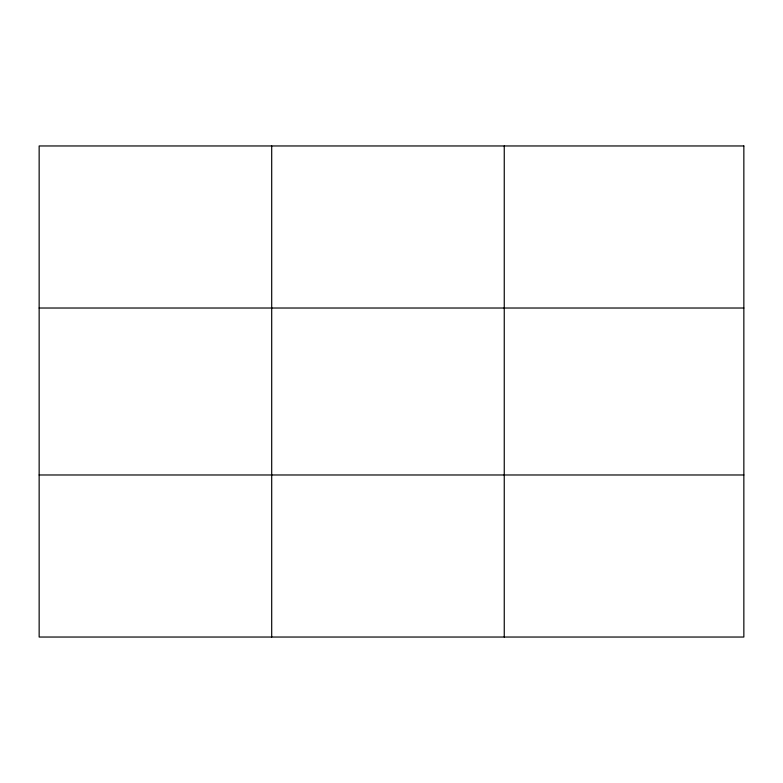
<?xml version="1.0" encoding="UTF-8"?>
<svg xmlns="http://www.w3.org/2000/svg" width="783" height="783" viewBox="0 0 783 783"><rect width="100%" height="100%" fill="white"/><g stroke="black" fill="none" stroke-linecap="round" stroke-linejoin="round"><path stroke-width="1.17" d="M271.701 145.961L271.701 637.039M504.252 145.961L504.252 637.039M39.15 308.022L743.85 308.022M39.15 474.978L743.85 474.978M743.85 145.961L743.85 637.039L39.15 637.039L39.15 145.961L743.85 145.961"/></g></svg>
